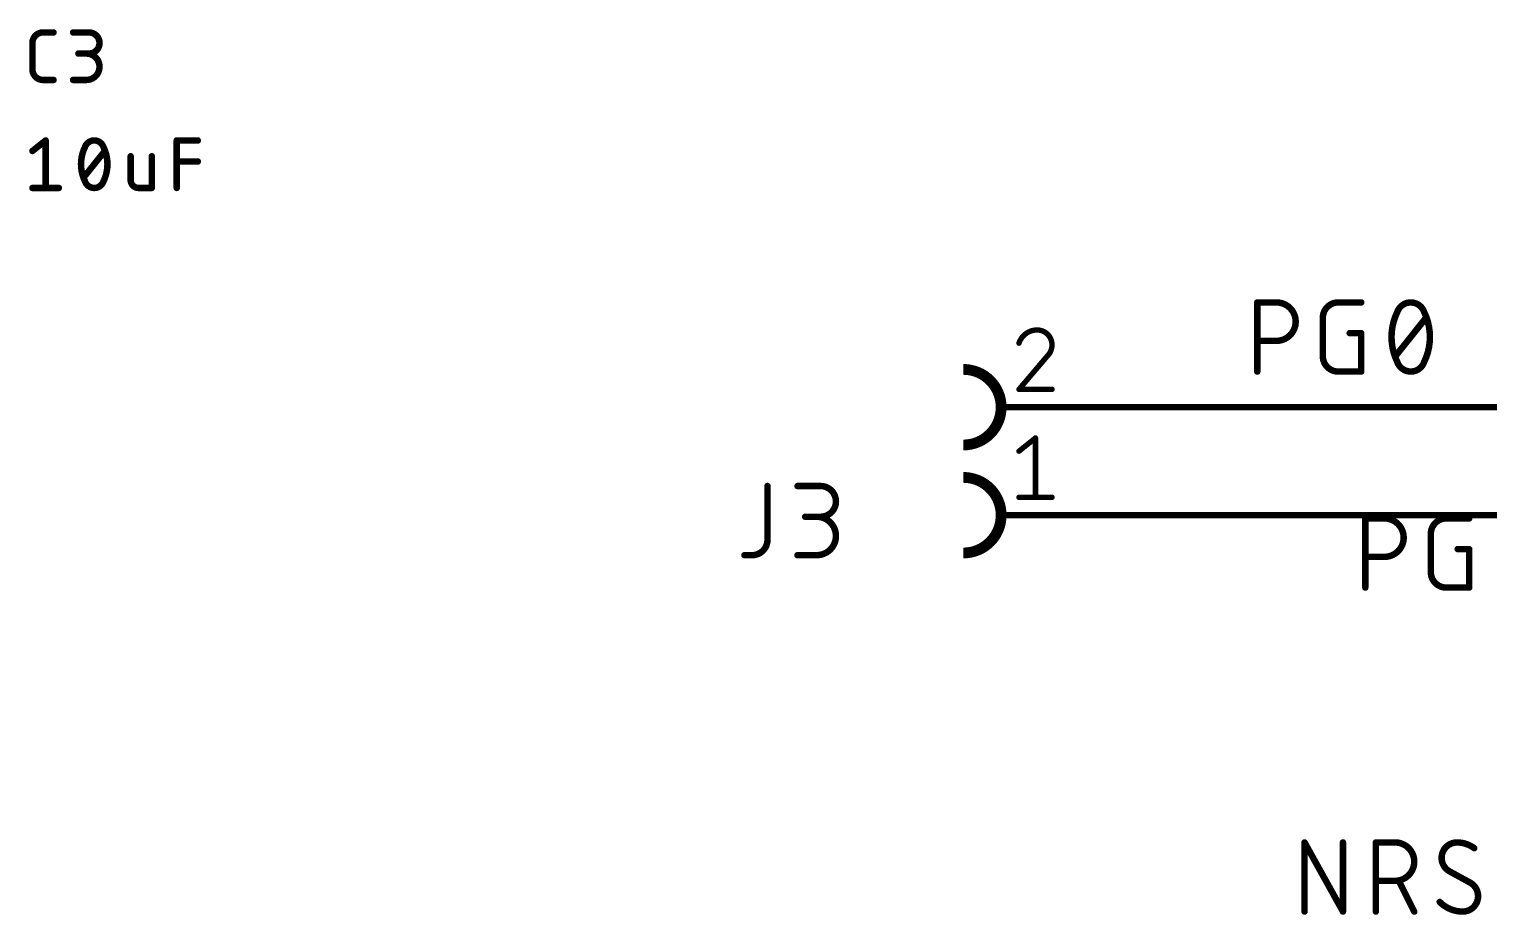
# Model space of a CAD drawing. Extents: x 0 to 388, y 0 to 261.
# Drawn here: x 99.06 to 133.39, y 173.48 to 194.31 of the extents above; entities that cross this region are included whole.
import ezdxf

# ---------------------------------------------------------------- set-up
doc = ezdxf.new("R2010")
doc.units = 0
for name, color, linetype in [('91', 94, 'CONTINUOUS'), ('94', 14, 'CONTINUOUS'), ('95', 250, 'CONTINUOUS'), ('96', 250, 'CONTINUOUS')]:
    doc.layers.add(name, color=color, linetype=linetype)

msp = doc.modelspace()

# ---------------------------------------------------------------- linework, layer by layer
at = {"layer": '91', "const_width": 0.1524}
for points in [[(147.32, 185.42), (124.46, 185.42)], [(134.62, 182.88), (124.46, 182.88)]]:
    msp.add_lwpolyline(points, dxfattribs=at)
at = {"layer": '91', "const_width": 0.0762}
for points in [[(124.46, 185.4581, 1), (124.46, 185.3819)], [(124.46, 182.9181, 1), (124.46, 182.8419)]]:
    msp.add_lwpolyline(points, format="xyb", dxfattribs=at)
at = {"layer": '94'}
for points, const_width in [([(121.031, 184.531, 1), (121.031, 186.309)], 0.254), ([(121.92, 185.4581, 1), (121.92, 185.3819)], 0.0762), ([(124.46, 185.3819, 1), (124.46, 185.4581)], 0.0762), ([(121.031, 181.991, 1), (121.031, 183.769)], 0.254), ([(121.92, 182.9181, 1), (121.92, 182.8419)], 0.0762), ([(124.46, 182.8419, 1), (124.46, 182.9181)], 0.0762)]:
    msp.add_lwpolyline(points, format="xyb", dxfattribs=dict(at, const_width=const_width))
at = {"layer": '94', "const_width": 0.1524}
for points in [[(124.46, 185.42), (121.92, 185.42)], [(124.46, 182.88), (121.92, 182.88)]]:
    msp.add_lwpolyline(points, dxfattribs=at)
at = {"layer": '95'}
for points, const_width in [([(99.3846, 194.2338, 0.4142), (99.1362, 193.9854)], 0.1524), ([(99.3846, 194.2719, 1), (99.3846, 194.1957)], 0.0762), ([(99.3846, 194.1957, 1), (99.3846, 194.2719)], 0.0762), ([(99.6329, 194.1957, 1), (99.6329, 194.2719)], 0.0762), ([(100.0928, 194.2719, 1), (100.0928, 194.1957)], 0.0762), ([(100.4654, 193.7371, 1), (100.4654, 194.2338)], 0.1524), ([(100.4654, 194.2719, 1), (100.4654, 194.1957)], 0.0762), ([(100.4654, 194.1957, 1), (100.4654, 194.2719)], 0.0762), ([(99.1743, 193.9854, 1), (99.0981, 193.9854)], 0.0762), ([(99.0981, 193.9854, 1), (99.1743, 193.9854)], 0.0762), ([(100.217, 193.7752, 1), (100.217, 193.699)], 0.0762), ([(100.4033, 193.1162, 1), (100.4033, 193.7371)], 0.1524), ([(100.4033, 193.7752, 1), (100.4033, 193.699)], 0.0762), ([(100.4654, 193.7752, 1), (100.4654, 193.699)], 0.0762), ([(100.4654, 193.699, 1), (100.4654, 193.7752)], 0.0762), ([(99.1362, 193.3646, 0.4142), (99.3846, 193.1162)], 0.1524), ([(99.1743, 193.3646, 1), (99.0981, 193.3646)], 0.0762), ([(99.0981, 193.3646, 1), (99.1743, 193.3646)], 0.0762), ([(99.3846, 193.1543, 1), (99.3846, 193.0781)], 0.0762), ([(99.3846, 193.0781, 1), (99.3846, 193.1543)], 0.0762), ([(99.6329, 193.0781, 1), (99.6329, 193.1543)], 0.0762), ([(100.0928, 193.1543, 1), (100.0928, 193.0781)], 0.0762), ([(100.4033, 193.1543, 1), (100.4033, 193.0781)], 0.0762), ([(100.4033, 193.0781, 1), (100.4033, 193.1543)], 0.0762), ([(127.9815, 187.8838, 1), (127.9053, 187.8838)], 0.0762), ([(127.9434, 187.9219, 1), (127.9434, 187.8457)], 0.0762), ([(128.395, 186.9807, 1), (128.395, 187.8838)], 0.1524), ([(128.395, 187.9219, 1), (128.395, 187.8457)], 0.0762), ([(128.395, 187.8457, 1), (128.395, 187.9219)], 0.0762), ([(129.8467, 187.8838, 0.4142), (129.4855, 187.5226)], 0.1524), ([(129.8467, 187.9219, 1), (129.8467, 187.8457)], 0.0762), ([(129.8467, 187.8457, 1), (129.8467, 187.9219)], 0.0762), ([(130.3886, 187.8457, 1), (130.3886, 187.9219)], 0.0762), ([(131.5522, 187.8838, 0.3205), (131.2362, 187.658)], 0.1524), ([(131.8683, 187.658, 0.3205), (131.5522, 187.8838)], 0.1524), ([(131.5522, 187.9219, 1), (131.5522, 187.8457)], 0.0762), ([(131.5522, 187.8457, 1), (131.5522, 187.9219)], 0.0762), ([(129.5236, 187.5226, 1), (129.4474, 187.5226)], 0.0762), ([(129.4474, 187.5226, 1), (129.5236, 187.5226)], 0.0762), ([(131.2362, 187.658, 0.1139), (131.1007, 187.071)], 0.1524), ([(131.2001, 187.6704, 1), (131.2722, 187.6457)], 0.0762), ([(131.2704, 187.6413, 1), (131.2019, 187.6747)], 0.0762), ([(132.0038, 187.071, 0.1139), (131.8683, 187.658)], 0.1524), ([(131.9026, 187.6747, 1), (131.8341, 187.6413)], 0.0762), ([(131.8323, 187.6457, 1), (131.9044, 187.6704)], 0.0762), ([(131.9432, 187.4988, 1), (131.8837, 187.5464)], 0.0762), ([(122.766, 187.2361, 0.3252), (122.3391, 186.9257)], 0.127), ([(123.1152, 186.8869, 0.4142), (122.766, 187.2361)], 0.127), ([(122.766, 187.2679, 1), (122.766, 187.2044)], 0.0635), ([(122.766, 187.2044, 1), (122.766, 187.2678)], 0.0635), ([(130.1176, 187.1994, 1), (130.1176, 187.1232)], 0.0762), ([(130.4267, 187.1613, 1), (130.3505, 187.1613)], 0.0762), ([(130.3886, 187.1232, 1), (130.3886, 187.1994)], 0.0762), ([(131.1007, 187.071, 0.1139), (131.2362, 186.484)], 0.1524), ([(131.1388, 187.071, 1), (131.0626, 187.071)], 0.0762), ([(131.0626, 187.071, 1), (131.1388, 187.071)], 0.0762), ([(131.8683, 186.484, 0.1139), (132.0038, 187.071)], 0.1524), ([(132.0419, 187.071, 1), (131.9657, 187.071)], 0.0762), ([(131.9657, 187.071, 1), (132.0419, 187.071)], 0.0762), ([(122.3089, 186.9354, 1), (122.3693, 186.9159)], 0.0635), ([(122.9988, 186.6152, 0.2053), (123.1152, 186.8869)], 0.127), ([(123.147, 186.8868, 1), (123.0835, 186.8869)], 0.0635), ([(123.0835, 186.8869, 1), (123.147, 186.8869)], 0.0635), ([(127.9434, 187.0188, 1), (127.9434, 186.9426)], 0.0762), ([(128.395, 187.0188, 1), (128.395, 186.9426)], 0.0762), ([(128.395, 186.9426, 1), (128.395, 187.0188)], 0.0762), ([(122.9769, 186.6382, 1), (123.0207, 186.5922)], 0.0635), ([(123.023, 186.5946, 1), (122.9746, 186.6358)], 0.0635), ([(129.4855, 186.6194, 0.4142), (129.8467, 186.2582)], 0.1524), ([(129.5236, 186.6194, 1), (129.4474, 186.6194)], 0.0762), ([(129.4474, 186.6194, 1), (129.5236, 186.6194)], 0.0762), ([(131.1612, 186.6432, 1), (131.2208, 186.5956)], 0.0762), ([(131.2722, 186.4963, 1), (131.2001, 186.4716)], 0.0762), ([(131.2362, 186.484, 0.3205), (131.5522, 186.2582)], 0.1524), ([(131.2019, 186.4673, 1), (131.2704, 186.5007)], 0.0762), ([(131.5522, 186.2582, 0.3205), (131.8683, 186.484)], 0.1524), ([(131.8341, 186.5007, 1), (131.9026, 186.4673)], 0.0762), ([(131.9044, 186.4716, 1), (131.8323, 186.4963)], 0.0762), ([(127.9053, 186.2582, 1), (127.9815, 186.2582)], 0.0762), ([(129.8467, 186.2963, 1), (129.8467, 186.2201)], 0.0762), ([(129.8467, 186.2201, 1), (129.8467, 186.2963)], 0.0762), ([(130.3505, 186.2582, 1), (130.4267, 186.2582)], 0.0762), ([(130.3886, 186.2201, 1), (130.3886, 186.2963)], 0.0762), ([(131.5522, 186.2963, 1), (131.5522, 186.2201)], 0.0762), ([(131.5522, 186.2201, 1), (131.5522, 186.2963)], 0.0762), ([(122.3391, 185.8708, 1), (122.3391, 185.8074)], 0.0635), ([(122.3149, 185.8597, 1), (122.3633, 185.8185)], 0.0635), ([(123.1152, 185.8074, 1), (123.1152, 185.8708)], 0.0635), ([(122.7589, 184.6961, 1), (122.6954, 184.6961)], 0.0635), ([(122.747, 184.6713, 1), (122.7073, 184.7209)], 0.0635), ([(122.3193, 184.4104, 1), (122.3589, 184.3609)], 0.0635), ([(116.4621, 183.5658, 1), (116.3859, 183.5658)], 0.0762), ([(117.1307, 183.6039, 1), (117.1307, 183.5277)], 0.0762), ([(117.6726, 182.8433, 1), (117.6726, 183.5658)], 0.1524), ([(117.6726, 183.6039, 1), (117.6726, 183.5277)], 0.0762), ([(117.6726, 183.5277, 1), (117.6726, 183.6039)], 0.0762), ([(122.3391, 183.3308, 1), (122.3391, 183.2674)], 0.0635), ([(122.6954, 183.2991, 1), (122.7589, 183.2991)], 0.0635), ([(123.1152, 183.2674, 1), (123.1152, 183.3308)], 0.0635), ([(117.3113, 182.8814, 1), (117.3113, 182.8052)], 0.0762), ([(117.5822, 181.9402, 1), (117.5822, 182.8433)], 0.1524), ([(117.5822, 182.8814, 1), (117.5822, 182.8052)], 0.0762), ([(117.6726, 182.8814, 1), (117.6726, 182.8052)], 0.0762), ([(117.6726, 182.8052, 1), (117.6726, 182.8814)], 0.0762), ([(130.5215, 182.8038, 1), (130.4453, 182.8038)], 0.0762), ([(130.4834, 182.8419, 1), (130.4834, 182.7657)], 0.0762), ([(130.935, 181.9007, 1), (130.935, 182.8038)], 0.1524), ([(130.935, 182.8419, 1), (130.935, 182.7657)], 0.0762), ([(130.935, 182.7657, 1), (130.935, 182.8419)], 0.0762), ([(132.3867, 182.8038, 0.4142), (132.0255, 182.4426)], 0.1524), ([(132.3867, 182.8419, 1), (132.3867, 182.7657)], 0.0762), ([(132.3867, 182.7657, 1), (132.3867, 182.8419)], 0.0762), ([(132.9286, 182.7657, 1), (132.9286, 182.8419)], 0.0762), ([(116.0627, 181.9402, 0.4142), (116.424, 182.3014)], 0.1524), ([(116.4621, 182.3014, 1), (116.3859, 182.3014)], 0.0762), ([(116.3859, 182.3014, 1), (116.4621, 182.3014)], 0.0762), ([(132.0636, 182.4426, 1), (131.9874, 182.4426)], 0.0762), ([(131.9874, 182.4426, 1), (132.0636, 182.4426)], 0.0762), ([(115.8821, 181.9783, 1), (115.8821, 181.9021)], 0.0762), ([(116.0627, 181.9783, 1), (116.0627, 181.9021)], 0.0762), ([(116.0627, 181.9021, 1), (116.0627, 181.9783)], 0.0762), ([(117.1307, 181.9783, 1), (117.1307, 181.9021)], 0.0762), ([(117.5822, 181.9783, 1), (117.5822, 181.9021)], 0.0762), ([(117.5822, 181.9021, 1), (117.5822, 181.9783)], 0.0762), ([(130.4834, 181.9388, 1), (130.4834, 181.8626)], 0.0762), ([(130.935, 181.9388, 1), (130.935, 181.8626)], 0.0762), ([(130.935, 181.8626, 1), (130.935, 181.9388)], 0.0762), ([(132.6576, 182.1194, 1), (132.6576, 182.0432)], 0.0762), ([(132.9667, 182.0813, 1), (132.8905, 182.0813)], 0.0762), ([(132.9286, 182.0432, 1), (132.9286, 182.1194)], 0.0762), ([(132.0255, 181.5394, 0.4142), (132.3867, 181.1782)], 0.1524), ([(132.0636, 181.5394, 1), (131.9874, 181.5394)], 0.0762), ([(131.9874, 181.5394, 1), (132.0636, 181.5394)], 0.0762), ([(130.4453, 181.1782, 1), (130.5215, 181.1782)], 0.0762), ([(132.3867, 181.2163, 1), (132.3867, 181.1401)], 0.0762), ([(132.3867, 181.1401, 1), (132.3867, 181.2163)], 0.0762), ([(132.8905, 181.1782, 1), (132.9667, 181.1782)], 0.0762), ([(132.9286, 181.1401, 1), (132.9286, 181.2163)], 0.0762), ([(129.0936, 175.1838, 1), (129.0174, 175.1838)], 0.0762), ([(129.0888, 175.2023, 1), (129.0222, 175.1653)], 0.0762), ([(129.9967, 175.1838, 1), (129.9205, 175.1838)], 0.0762), ([(130.7701, 175.1838, 1), (130.6939, 175.1838)], 0.0762), ([(130.732, 175.2219, 1), (130.732, 175.1457)], 0.0762), ([(131.1836, 174.2807, 1), (131.1836, 175.1838)], 0.1524), ([(131.1836, 175.2219, 1), (131.1836, 175.1457)], 0.0762), ([(131.1836, 175.1457, 1), (131.1836, 175.2219)], 0.0762), ([(132.6403, 175.1838, 0.4142), (132.279, 174.8226)], 0.1524), ([(133.0467, 175.0483, 0.1623), (132.6403, 175.1838)], 0.1524), ([(132.6403, 175.2219, 1), (132.6403, 175.1457)], 0.0762), ([(132.6403, 175.1457, 1), (132.6403, 175.2219)], 0.0762), ([(133.0238, 175.0179, 1), (133.0695, 175.0788)], 0.0762), ([(132.279, 174.8226, 0.2656), (132.4597, 174.5065)], 0.1524), ([(132.3171, 174.8226, 1), (132.2409, 174.8226)], 0.0762), ([(132.2409, 174.8226, 1), (132.3171, 174.8226)], 0.0762), ([(132.4779, 174.5399, 1), (132.4414, 174.473)], 0.0762), ([(132.4403, 174.4736, 1), (132.479, 174.5393)], 0.0762), ([(130.732, 174.3188, 1), (130.732, 174.2426)], 0.0762), ([(131.1836, 174.3188, 1), (131.1836, 174.2426)], 0.0762), ([(131.1836, 174.2426, 1), (131.1836, 174.3188)], 0.0762), ([(131.308, 174.2977, 1), (131.2398, 174.2636)], 0.0762), ([(132.9757, 174.2684, 1), (132.937, 174.2027)], 0.0762), ([(133.137, 173.9194, 0.2656), (132.9564, 174.2355)], 0.1524), ([(132.9381, 174.2021, 1), (132.9746, 174.269)], 0.0762), ([(132.2609, 173.8108, 1), (132.2068, 173.7571)], 0.0762), ([(132.2339, 173.784, 0.2), (132.7757, 173.5582)], 0.1524), ([(132.7757, 173.5582, 0.4142), (133.137, 173.9194)], 0.1524), ([(133.1751, 173.9194, 1), (133.0989, 173.9194)], 0.0762), ([(133.0989, 173.9194, 1), (133.1751, 173.9194)], 0.0762), ([(129.0174, 173.5582, 1), (129.0936, 173.5582)], 0.0762), ([(129.9205, 173.5582, 1), (129.9967, 173.5582)], 0.0762), ([(129.9253, 173.5397, 1), (129.9919, 173.5767)], 0.0762), ([(130.6939, 173.5582, 1), (130.7701, 173.5582)], 0.0762), ([(131.601, 173.5412, 1), (131.6692, 173.5752)], 0.0762), ([(132.7757, 173.5963, 1), (132.7757, 173.5201)], 0.0762), ([(132.7757, 173.5201, 1), (132.7757, 173.5963)], 0.0762)]:
    msp.add_lwpolyline(points, format="xyb", dxfattribs=dict(at, const_width=const_width))
for points, const_width in [([(99.3846, 194.2338), (99.6329, 194.2338)], 0.1524), ([(100.0928, 194.2338), (100.4654, 194.2338)], 0.1524), ([(99.1362, 193.3646), (99.1362, 193.9854)], 0.1524), ([(100.4654, 193.7371), (100.217, 193.7371)], 0.1524), ([(99.6329, 193.1162), (99.3846, 193.1162)], 0.1524), ([(100.0928, 193.1162), (100.4033, 193.1162)], 0.1524), ([(127.9434, 186.2582), (127.9434, 187.8838)], 0.1524), ([(127.9434, 187.8838), (128.395, 187.8838)], 0.1524), ([(129.8467, 187.8838), (130.3886, 187.8838)], 0.1524), ([(129.4855, 186.6194), (129.4855, 187.5226)], 0.1524), ([(131.191, 186.6194), (131.9135, 187.5226)], 0.1524), ([(130.1176, 187.1613), (130.3886, 187.1613)], 0.1524), ([(130.3886, 187.1613), (130.3886, 186.2582)], 0.1524), ([(128.395, 186.9807), (127.9434, 186.9807)], 0.1524), ([(122.9988, 186.6152), (122.3391, 185.8391)], 0.127), ([(130.3886, 186.2582), (129.8467, 186.2582)], 0.1524), ([(122.3391, 185.8391), (123.1152, 185.8391)], 0.127), ([(122.3391, 184.3857), (122.7272, 184.6961)], 0.127), ([(122.7272, 184.6961), (122.7272, 183.2991)], 0.127), ([(116.424, 183.5658), (116.424, 182.3014)], 0.1524), ([(117.1307, 183.5658), (117.6726, 183.5658)], 0.1524), ([(122.3391, 183.2991), (123.1152, 183.2991)], 0.127), ([(117.6726, 182.8433), (117.3113, 182.8433)], 0.1524), ([(130.4834, 181.1782), (130.4834, 182.8038)], 0.1524), ([(130.4834, 182.8038), (130.935, 182.8038)], 0.1524), ([(132.3867, 182.8038), (132.9286, 182.8038)], 0.1524), ([(132.0255, 181.5394), (132.0255, 182.4426)], 0.1524), ([(116.0627, 181.9402), (115.8821, 181.9402)], 0.1524), ([(117.1307, 181.9402), (117.5822, 181.9402)], 0.1524), ([(130.935, 181.9007), (130.4834, 181.9007)], 0.1524), ([(132.6576, 182.0813), (132.9286, 182.0813)], 0.1524), ([(132.9286, 182.0813), (132.9286, 181.1782)], 0.1524), ([(132.9286, 181.1782), (132.3867, 181.1782)], 0.1524), ([(129.0555, 173.5582), (129.0555, 175.1838)], 0.1524), ([(129.0555, 175.1838), (129.9586, 173.5582)], 0.1524), ([(129.9586, 173.5582), (129.9586, 175.1838)], 0.1524), ([(130.732, 173.5582), (130.732, 175.1838)], 0.1524), ([(130.732, 175.1838), (131.1836, 175.1838)], 0.1524), ([(132.9564, 174.2355), (132.4597, 174.5065)], 0.1524), ([(131.1836, 174.2807), (130.732, 174.2807)], 0.1524), ([(131.6351, 173.5582), (131.2739, 174.2807)], 0.1524)]:
    msp.add_lwpolyline(points, dxfattribs=dict(at, const_width=const_width))
at = {"layer": '96', "const_width": 0.1524}
for points in [[(99.1362, 191.4454), (99.4466, 191.6938)], [(99.4466, 191.6938), (99.4466, 190.5762)], [(102.5299, 190.5762), (102.5299, 191.6938)], [(102.5299, 191.6938), (103.0266, 191.6938)], [(100.3413, 190.8246), (100.838, 191.4454)], [(101.4462, 191.3213), (101.4462, 190.7625)], [(101.9429, 190.5762), (101.9429, 191.3213)], [(102.5299, 191.1971), (103.0266, 191.1971)], [(99.1362, 190.5762), (99.7571, 190.5762)], [(101.6325, 190.5762), (101.9429, 190.5762)]]:
    msp.add_lwpolyline(points, dxfattribs=at)
at = {"layer": '96'}
for points, const_width in [([(99.4847, 191.6938, 1), (99.4085, 191.6938)], 0.0762), ([(99.4704, 191.664, 1), (99.4228, 191.7236)], 0.0762), ([(100.3723, 191.5386, 0.1139), (100.2792, 191.135)], 0.1524), ([(100.5896, 191.6938, 0.3205), (100.3723, 191.5386)], 0.1524), ([(100.3363, 191.5509, 1), (100.4084, 191.5262)], 0.0762), ([(100.4066, 191.5219, 1), (100.3381, 191.5553)], 0.0762), ([(100.807, 191.5386, 0.3205), (100.5896, 191.6938)], 0.1524), ([(100.5896, 191.7319, 1), (100.5896, 191.6557)], 0.0762), ([(100.5896, 191.6557, 1), (100.5896, 191.7319)], 0.0762), ([(100.8412, 191.5553, 1), (100.7727, 191.5219)], 0.0762), ([(100.9001, 191.135, 0.1139), (100.807, 191.5386)], 0.1524), ([(100.7709, 191.5262, 1), (100.843, 191.5509)], 0.0762), ([(102.568, 191.6938, 1), (102.4918, 191.6938)], 0.0762), ([(102.5299, 191.7319, 1), (102.5299, 191.6557)], 0.0762), ([(103.0266, 191.6557, 1), (103.0266, 191.7319)], 0.0762), ([(99.1124, 191.4752, 1), (99.16, 191.4157)], 0.0762), ([(100.8678, 191.4216, 1), (100.8082, 191.4692)], 0.0762), ([(101.4843, 191.3213, 1), (101.4081, 191.3213)], 0.0762), ([(101.981, 191.3213, 1), (101.9048, 191.3213)], 0.0762), ([(102.5299, 191.2352, 1), (102.5299, 191.159)], 0.0762), ([(103.0266, 191.159, 1), (103.0266, 191.2352)], 0.0762), ([(100.2792, 191.135, 0.1139), (100.3723, 190.7314)], 0.1524), ([(100.3173, 191.135, 1), (100.2411, 191.135)], 0.0762), ([(100.2411, 191.135, 1), (100.3173, 191.135)], 0.0762), ([(100.3115, 190.8484, 1), (100.371, 190.8008)], 0.0762), ([(100.807, 190.7314, 0.1139), (100.9001, 191.135)], 0.1524), ([(100.9382, 191.135, 1), (100.862, 191.135)], 0.0762), ([(100.862, 191.135, 1), (100.9382, 191.135)], 0.0762), ([(99.1362, 190.6143, 1), (99.1362, 190.5381)], 0.0762), ([(99.4085, 190.5762, 1), (99.4847, 190.5762)], 0.0762), ([(99.7571, 190.5381, 1), (99.7571, 190.6143)], 0.0762), ([(100.4084, 190.7438, 1), (100.3363, 190.7191)], 0.0762), ([(100.3723, 190.7314, 0.3205), (100.5896, 190.5762)], 0.1524), ([(100.3381, 190.7147, 1), (100.4066, 190.7481)], 0.0762), ([(100.5896, 190.5762, 0.3205), (100.807, 190.7314)], 0.1524), ([(100.5896, 190.6143, 1), (100.5896, 190.5381)], 0.0762), ([(100.5896, 190.5381, 1), (100.5896, 190.6143)], 0.0762), ([(100.7727, 190.7481, 1), (100.8412, 190.7147)], 0.0762), ([(100.843, 190.7191, 1), (100.7709, 190.7438)], 0.0762), ([(101.4462, 190.7625, 0.4142), (101.6325, 190.5762)], 0.1524), ([(101.4843, 190.7625, 1), (101.4081, 190.7625)], 0.0762), ([(101.4081, 190.7625, 1), (101.4843, 190.7625)], 0.0762), ([(101.6325, 190.6143, 1), (101.6325, 190.5381)], 0.0762), ([(101.6325, 190.5381, 1), (101.6325, 190.6143)], 0.0762), ([(101.9048, 190.5762, 1), (101.981, 190.5762)], 0.0762), ([(101.9429, 190.5381, 1), (101.9429, 190.6143)], 0.0762), ([(102.4918, 190.5762, 1), (102.568, 190.5762)], 0.0762)]:
    msp.add_lwpolyline(points, format="xyb", dxfattribs=dict(at, const_width=const_width))

doc.saveas('drawing.dxf')
